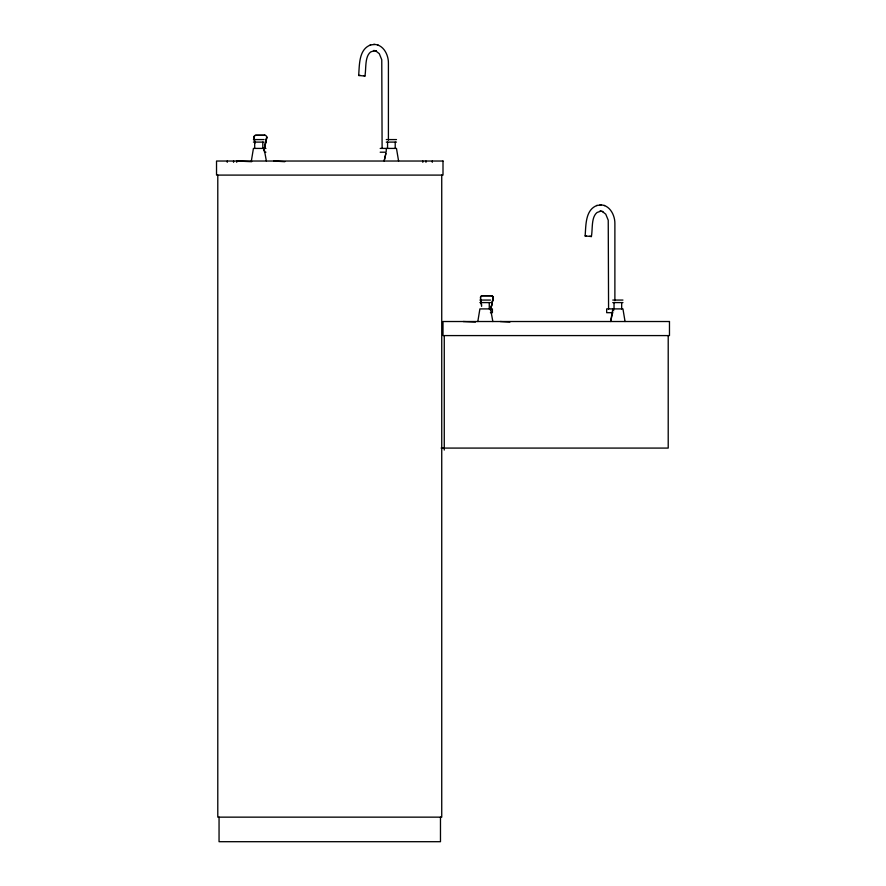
<?xml version="1.0" encoding="UTF-8"?>
<svg xmlns="http://www.w3.org/2000/svg" width="886" height="886" viewBox="0 0 886 886"><rect width="100%" height="100%" fill="white"/><g stroke="black" fill="none" stroke-linecap="round" stroke-linejoin="round"><path stroke-width="1.33" d="M386.351 148.416L386.152 152.204L380.194 152.204M612.647 312.692L610.62 321.518L612.824 308.904L613.71 310.798M382.11 148.416L381.766 59.75L379.297 53.692L375.852 50.989L376.417 51.089L373.538 50.557L374.689 50.557L370.625 51.975C364.6 56.782 366.328 68.2 364.932 76.052L358.653 75.465C359.55 65.221 358.586 49.328 370.636 44.942M608.571 308.904L608.239 220.237L605.758 214.179L602.325 211.477L602.879 211.577L599.999 211.045L601.151 211.045L597.098 212.463C591.073 217.269 592.8 228.688 591.405 236.54L585.125 235.953C586.023 225.708 585.059 209.816 597.109 205.43M490.434 310.266L493.38 297.674A2.215 2.137 -68.2 0 0 491.309 295.791L482.46 295.791A1.894 1.816 -68.2 0 0 480.589 297.674M251.347 161.03L253.429 148.416L265.933 148.416M477.82 321.518L479.891 308.904L492.406 308.904L492.406 312.692L490.412 312.692M266.752 137.12L264.338 148.416L266.752 137.12A2.215 2.137 -68.2 0 0 264.681 135.237M490.811 308.904L493.225 297.607A2.215 2.137 -68.2 0 0 491.409 295.736L482.305 295.725A1.894 1.816 -68.2 0 0 480.422 297.607L481.619 306.39M264.493 148.416L266.919 137.186M490.966 308.904L493.225 297.607M358.653 75.465L360.237 75.365M585.125 235.953L586.056 235.831M373.538 44.411C383.151 44.101 388.555 54.644 388.411 63.105L388.411 140.154M599.999 204.899C609.612 204.577 615.028 215.132 614.884 223.593L614.884 300.642M370.082 45.053L374.689 44.411M596.555 205.541L601.151 204.899M264.848 135.303L255.999 135.303A1.894 1.816 -68.2 0 0 254.116 137.186L254.791 142.181M253.429 139.578L264.072 139.578M386.296 139.578L396.474 139.578M253.429 142.103L264.072 142.103M386.296 142.103L396.474 142.103M380.194 148.416L396.474 148.416L398.589 161.03M264.482 152.204L265.933 152.204M479.891 300.066L490.545 300.066M612.769 300.066L622.947 300.066M479.891 302.591L490.545 302.591M612.769 302.591L622.947 302.591M612.758 312.692L606.666 312.692L606.666 308.904L622.947 308.904L625.051 321.518M441.106 448.083L668.21 448.083L668.21 335.584M264.936 135.248L255.832 135.237A1.894 1.816 -68.2 0 0 253.961 137.12L254.814 143.399M251.735 161.695L236.717 161.03L236.717 162.293M463.19 321.518L475.472 322.061M273.774 161.03L284.816 161.695M500.247 321.518L509.904 322.094M589.843 236.141L591.405 236.54M377.58 44.942L378.134 45.053M604.053 205.43L604.606 205.541M364.024 75.764L364.932 76.052M490.545 308.904L492.849 321.518M264.072 148.416L266.376 161.03M480.755 298.914L481.607 305.161M263.818 148.416L263.906 150.941M621.673 302.591L621.673 308.904M614.031 302.591L614.031 308.904M489.271 302.591L489.271 308.904M444.263 335.584L444.263 450.055M441.737 175.096L441.737 817.147L217.79 817.147L217.79 175.096M440.475 817.147L440.475 841.7L219.052 841.7L219.052 817.147M432.279 161.03L432.279 162.293M425.967 161.03L425.967 162.293M422.81 161.03L422.81 162.293M395.211 142.103L395.211 148.416M387.559 142.103L387.559 148.416M262.81 142.103L262.81 148.416M254.692 142.103L254.692 148.416M233.561 161.03L233.561 162.293M227.259 161.03L227.259 162.293M385.864 153.466L384.147 161.03L385.886 153.466M443 161.03L216.527 161.03L216.527 175.096L443 175.096L443 161.03M669.473 321.518L443 321.518L443 335.584L669.473 335.584L669.473 321.518"/></g></svg>
